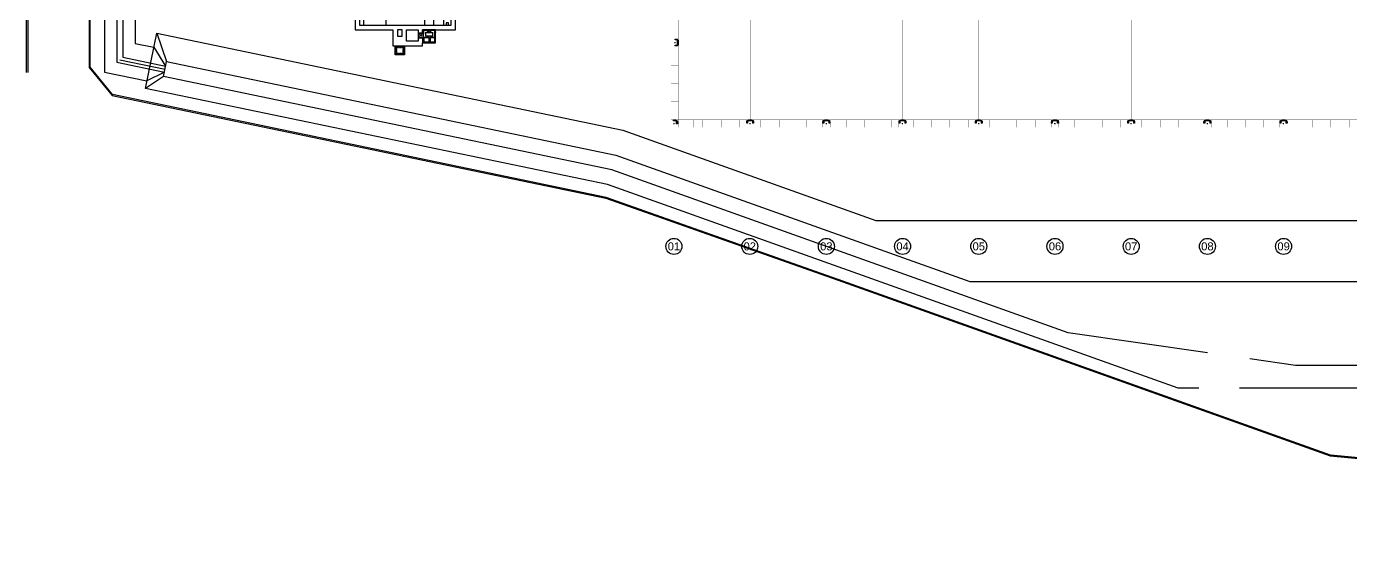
# Model space of a CAD drawing. Header units: millimetres. Extents: x 64 to 660, y 33 to 427.
# Drawn here: x 64.6 to 238.3, y 35.8 to 105.4 of the extents above; entities that cross this region are included whole.
import ezdxf
from ezdxf.enums import TextEntityAlignment as Align

# ---------------------------------------------------------------- set-up
doc = ezdxf.new("R2010")
doc.units = ezdxf.units.MM
for name, pattern in [('CONTIN', [0]), ('DASHDOT', [1, 0.5, -0.25, 0, -0.25]), ('HIDDEN', [0.375, 0.25, -0.125])]:
    doc.linetypes.add(name, pattern=pattern)
for name, color, linetype in [('A-CARP-DEFENSAS', 37, 'Continuous'), ('A-PAV-JUNTA-CONTRACCION-01', 7, 'Continuous'), ('A-PAV-JUNTA-CONTRACCION-02', 251, 'CONTIN'), ('A-PAV-JUNTA-DILATACION', 251, 'Continuous'), ('A-PAV-JUNTA-EXPANSION', 251, 'Continuous'), ('Contorno', 7, 'Continuous'), ('G-100-TEXTO-', 251, 'Continuous')]:
    doc.layers.add(name, color=color, linetype=linetype)
doc.styles.add('ARIAL', font='arial.ttf')

# ---------------------------------------------------------------- blocks, each defined once
blk = doc.blocks.new('*U45')
at = {"true_color": 0xf3e03b}
h = blk.add_hatch(color=53, dxfattribs=at)
h.dxf.hatch_style = 1
edge = h.paths.add_edge_path()
edge.add_line((0.35, 0.025), (0.35, 0.2))
edge.add_arc((0.2, 0.2), 0.15, 360, 450)
edge.add_line((0.2, 0.35), (-0.2, 0.35))
edge.add_arc((-0.2, 0.2), 0.15, 90, 180)
edge.add_line((-0.35, 0.2), (-0.35, 0.025))
edge.add_line((-0.35, 0.025), (-0.45, 0.025))
edge.add_line((-0.45, 0.025), (-0.45, 0.2))
edge.add_arc((-0.2, 0.2), 0.25, 90, 180, ccw=False)
edge.add_line((-0.2, 0.45), (0.2, 0.45))
edge.add_arc((0.2, 0.2), 0.25, 0, 90, ccw=False)
edge.add_line((0.45, 0.2), (0.45, 0.025))
edge.add_line((0.45, 0.025), (0.35, 0.025))
at = {"color": 253, "linetype": 'DASHDOT', "ltscale": 0.2}
for p, q in [((-0.05, 0), (0.05, 0)), ((0, -0.05), (0, 0.05))]:
    blk.add_line(p, q, dxfattribs=at)
blk.add_lwpolyline([(0.35, 0.025), (0.35, 0.2, 0.414214), (0.2, 0.35), (-0.2, 0.35, 0.414214), (-0.35, 0.2), (-0.35, 0.025), (-0.45, 0.025), (-0.45, 0.2, -0.414214), (-0.2, 0.45), (0.2, 0.45, -0.414214), (0.45, 0.2), (0.45, 0.025)], format="xyb", close=True)
blk.add_lwpolyline([(0.4, 0), (0.4, 0.2, 0.414214), (0.2, 0.4), (-0.2, 0.4, 0.414214), (-0.4, 0.2), (-0.4, 0)], format="xyb", dxfattribs=at)
at = {"color": 251, "linetype": 'HIDDEN', "ltscale": 0.1}
for centre in [(-0.4, 0.1), (0, 0.4), (0.4, 0.1)]:
    blk.add_circle(centre, 0.05, dxfattribs=at)
blk = doc.blocks.new('*U13')
at = {"true_color": 0xf3e03b}
h = blk.add_hatch(color=53, dxfattribs=at)
h.dxf.hatch_style = 1
edge = h.paths.add_edge_path()
edge.add_line((-0.35, -0.025), (-0.35, -0.2))
edge.add_arc((-0.2, -0.2), 0.15, 180, 270)
edge.add_line((-0.2, -0.35), (0.2, -0.35))
edge.add_arc((0.2, -0.2), 0.15, 270, 360)
edge.add_line((0.35, -0.2), (0.35, -0.025))
edge.add_line((0.35, -0.025), (0.45, -0.025))
edge.add_line((0.45, -0.025), (0.45, -0.2))
edge.add_arc((0.2, -0.2), 0.25, -90, 0, ccw=False)
edge.add_line((0.2, -0.45), (-0.2, -0.45))
edge.add_arc((-0.2, -0.2), 0.25, 180, 270, ccw=False)
edge.add_line((-0.45, -0.2), (-0.45, -0.025))
edge.add_line((-0.45, -0.025), (-0.35, -0.025))
at = {"color": 253, "linetype": 'DASHDOT', "ltscale": 0.2}
for p, q in [((0.05, 0), (-0.05, 0)), ((0, 0.05), (0, -0.05))]:
    blk.add_line(p, q, dxfattribs=at)
blk.add_lwpolyline([(-0.4, 0), (-0.4, -0.2, 0.414214), (-0.2, -0.4), (0.2, -0.4, 0.414214), (0.4, -0.2), (0.4, 0)], format="xyb", dxfattribs=at)
blk.add_lwpolyline([(-0.35, -0.025), (-0.35, -0.2, 0.414214), (-0.2, -0.35), (0.2, -0.35, 0.414214), (0.35, -0.2), (0.35, -0.025), (0.45, -0.025), (0.45, -0.2, -0.414214), (0.2, -0.45), (-0.2, -0.45, -0.414214), (-0.45, -0.2), (-0.45, -0.025)], format="xyb", close=True)
at = {"color": 251, "linetype": 'HIDDEN', "ltscale": 0.1}
for centre in [(-0.4, -0.1), (0, -0.4), (0.4, -0.1)]:
    blk.add_circle(centre, 0.05, dxfattribs=at)
blk = doc.blocks.new('*U47')
at = {"true_color": 0xf3e03b}
h = blk.add_hatch(color=53, dxfattribs=at)
h.dxf.hatch_style = 1
edge = h.paths.add_edge_path()
edge.add_line((0.35, -0.075), (0.35, 0.2))
edge.add_arc((0.2, 0.2), 0.15, 0, 90)
edge.add_line((0.2, 0.35), (-0.075, 0.35))
edge.add_line((-0.075, 0.35), (-0.075, 0.45))
edge.add_line((-0.075, 0.45), (0.2, 0.45))
edge.add_arc((0.2, 0.2), 0.25, 0, 90, ccw=False)
edge.add_line((0.45, 0.2), (0.45, -0.075))
edge.add_line((0.45, -0.075), (0.35, -0.075))
at = {"color": 253, "linetype": 'DASHDOT', "ltscale": 0.2}
for p, q in [((-0.05, 0), (0.05, 0)), ((0, 0.05), (0, -0.05))]:
    blk.add_line(p, q, dxfattribs=at)
blk.add_lwpolyline([(0.4, -0.1), (0.4, 0.2, 0.414214), (0.2, 0.4), (-0.1, 0.4)], format="xyb", dxfattribs=at)
blk.add_lwpolyline([(0.35, -0.075), (0.35, -0.075), (0.35, -0.075), (0.35, 0.2, 0.414214), (0.2, 0.35), (-0.075, 0.35), (-0.075, 0.45), (0.2, 0.45, -0.414214), (0.45, 0.2), (0.45, -0.075), (0.45, -0.075), (0.45, -0.075)], format="xyb", close=True)
at = {"color": 251, "linetype": 'HIDDEN', "ltscale": 0.1}
for centre in [(0, 0.4), (0.4, 0)]:
    blk.add_circle(centre, 0.05, dxfattribs=at)
blk = doc.blocks.new('numero-eje-100')
blk.add_circle((0, 0.35), 0.35)
at = {"color": 0, "style": 'ARIAL', "flags": 4}
blk.add_attdef('00', text='', height=0.35, dxfattribs=at).set_placement((0, 0.35), align=Align.MIDDLE_CENTER)
blk = doc.blocks.new('A$C25E1659C')
blk.add_line((0, 0), (2.980558, -3.670645))
blk = doc.blocks.new('BASE-PLANTA DE TRATAMIENTO-02')
at = {"color": 250, "ltscale": 7}
for p, q in [((-12.1, -0.6), (-12.1, -3.6)), ((-9.1, -3.6), (-9.1, -0.6)), ((-4.1, -0.6), (-4.1, -3.6)), ((-2.85, -3.6), (-2.85, -0.6)), ((-2.85, -1.2), (-1.6, -1.2)), ((-1.6, -0.6), (-1.6, -3.6)), ((-3.536784, -4.3), (-3.414707, -4.2)), ((-3.536784, -4.2), (-3.413216, -4.3)), ((-3.536784, -4.3), (-3.414707, -4.2)), ((-3.536784, -4.2), (-3.413216, -4.3)), ((-2.725, -4.475), (-2.625, -4.538)), ((-2.725, -4.538), (-2.625, -4.475)), ((-2.725, -4.475), (-2.625, -4.538)), ((-2.725, -4.538), (-2.625, -4.475))]:
    blk.add_line(p, q, dxfattribs=at)
at = {"color": 250}
for p, q in [((-4.325, -4.65), (-4.325, -4.2)), ((-4.225, -5.15), (-4.225, -4.75))]:
    blk.add_line(p, q, dxfattribs=at)
for points in [[(-4.325, -4.2), (0, -4.2), (0, 0), (-13.2, 0), (-13.2, -4.2), (-8.225, -4.2), (-8.225, -6.3), (-4.325, -6.3), (-4.325, -5.9)], [(-4.325, -4.65), (-4.925, -4.65), (-4.925, -5.25), (-4.325, -5.25)], [(-4.225, -4.75), (-4.825, -4.75), (-4.825, -5.15), (-4.225, -5.15)], [(-4.325, -5.25), (-4.325, -5.9), (-2.625, -5.9), (-2.625, -4.2), (-4.325, -4.2), (-4.325, -4.65)], [(-4.225, -5.15), (-4.225, -5.8), (-2.725, -5.8), (-2.725, -4.3), (-4.225, -4.3), (-4.225, -4.75)], [(-7.625, -7.5), (-7.925, -7.5), (-7.925, -6.3), (-6.725, -6.3), (-6.725, -7.5), (-7.625, -7.5)]]:
    blk.add_lwpolyline(points, dxfattribs=at)
for points in [[(-12.05, 0), (-12.05, -0.6), (-12.65, -0.6), (-12.65, 0)], [(-10.3, 0), (-10.3, -0.6), (-10.9, -0.6), (-10.9, 0)], [(-6.3, 0), (-6.3, -0.6), (-6.9, -0.6), (-6.9, 0)], [(-3.175, 0), (-3.175, -0.6), (-3.775, -0.6), (-3.775, 0)], [(-1.925, 0), (-1.925, -0.6), (-2.525, -0.6), (-2.525, 0)], [(-7.025, -5.05), (-7.025, -4.2), (-7.625, -4.2), (-7.625, -5.05), (-7.025, -5.05)], [(-4.925, -5.7), (-6.425, -5.7), (-6.425, -4.2), (-4.925, -4.2)], [(-3.525, -5.8), (-4.125, -5.8), (-4.125, -5.2), (-3.525, -5.2)], [(-3.9, -4.54174), (-3.05, -4.54174), (-3.05, -5.04174), (-3.9, -5.04174)], [(-2.725, -5.8), (-3.275, -5.8), (-3.275, -5.2), (-2.725, -5.2)], [(-6.875, -6.45), (-6.875, -7.35), (-7.775, -7.35), (-7.775, -6.45)]]:
    blk.add_lwpolyline(points, close=True, dxfattribs=at)
at = {"color": 250, "ltscale": 7}
for points in [[(-1.500539, 0), (-1.500539, 0.53724), (-0.688726, 0.53724), (-0.688726, 0)], [(-12.1, -0.05), (-12.1, -0.55), (-12.6, -0.55), (-12.6, -0.05)], [(-12.6, -3.6), (-0.6, -3.6), (-0.6, -0.6), (-12.6, -0.6)], [(-12.15, -0.1), (-12.15, -0.5), (-12.55, -0.5), (-12.55, -0.1)], [(-10.35, -0.05), (-10.35, -0.55), (-10.85, -0.55), (-10.85, -0.05)], [(-10.4, -0.1), (-10.4, -0.5), (-10.8, -0.5), (-10.8, -0.1)], [(-6.35, -0.05), (-6.35, -0.55), (-6.85, -0.55), (-6.85, -0.05)], [(-6.4, -0.1), (-6.4, -0.5), (-6.8, -0.5), (-6.8, -0.1)], [(-3.225, -0.05), (-3.225, -0.55), (-3.725, -0.55), (-3.725, -0.05)], [(-3.275, -0.1), (-3.275, -0.5), (-3.675, -0.5), (-3.675, -0.1)], [(-1.975, -0.05), (-1.975, -0.55), (-2.475, -0.55), (-2.475, -0.05)], [(-2.025, -0.1), (-2.025, -0.5), (-2.425, -0.5), (-2.425, -0.1)], [(-0.944632, -3.6), (-0.944632, -3.3), (-1.244632, -3.3), (-1.244632, -3.6)], [(-3.536784, -4.2), (-3.413216, -4.2), (-3.413216, -4.3), (-3.536784, -4.3)], [(-3.536784, -4.2), (-3.413216, -4.2), (-3.413216, -4.3), (-3.536784, -4.3)], [(-2.625, -4.538), (-2.725, -4.538), (-2.725, -4.475), (-2.625, -4.475)], [(-2.625, -4.538), (-2.725, -4.538), (-2.725, -4.475), (-2.625, -4.475)]]:
    blk.add_lwpolyline(points, close=True, dxfattribs=at)
at = {"color": 250, "linetype": 'HIDDEN', "ltscale": 0.5}
for points in [[(-3.5, -5.825), (-4.15, -5.825), (-4.15, -5.175), (-3.5, -5.175)], [(-3.925, -4.51674), (-3.025, -4.51674), (-3.025, -5.06674), (-3.925, -5.06674)], [(-2.7, -5.825), (-3.3, -5.825), (-3.3, -5.175), (-2.7, -5.175)], [(-6.925, -6.5), (-6.925, -7.3), (-7.725, -7.3), (-7.725, -6.5)]]:
    blk.add_lwpolyline(points, close=True, dxfattribs=at)
at = {"color": 250, "ltscale": 7}
for centre, radius in [((-4.525, -4.95), 0.057), ((-3.625, -4.436), 0.045), ((-3.324748, -4.436), 0.045)]:
    blk.add_circle(centre, radius, dxfattribs=at)

msp = doc.modelspace()

# ---------------------------------------------------------------- linework, layer by layer
for p, q in [((81.671, 104.565), (82.936, 100.828)), ((81.284, 102.704), (82.814, 100.241)), ((82.65, 99.458), (80.366, 98.299)), ((82.528, 98.87), (80.162, 97.32))]:
    msp.add_line(p, q)
for points in [[(76.348, 194.844), (76.395, 100.76), (82.65, 99.458)], [(77.752, 194.794), (79.234, 194.794), (79.688, 193.75), (79.871, 193.83), (80.237, 193.494), (78.749, 191.611), (78.436, 191.859), (78.794, 103.223), (81.284, 102.704)], [(74.748, 194.358), (74.796, 99.459), (80.366, 98.299)], [(77.752, 192.4), (77.15, 190.232), (77.195, 101.411), (82.814, 100.241)], [(218.372, 57.994), (215.686, 57.994), (140.807, 84.693), (80.162, 97.32), (81.671, 104.565), (142.813, 91.833), (176.018, 79.994), (611.111, 79.994), (611.111, 56.513), (550.112, 56.513), (521.735, 52.022), (423.414, 55.995), (302.458, 56.995), (247.474, 57.994), (223.716, 57.994)]]:
    msp.add_lwpolyline(points)
at = {"flags": 128}
msp.add_lwpolyline([(219.537, 62.65), (201.227, 65.273), (201.227, 65.273), (141.349, 86.623), (82.528, 98.87), (82.936, 100.828), (141.891, 88.552), (188.331, 71.994), (225.511, 71.994), (601.111, 71.994), (601.111, 66.513), (549.326, 66.513), (514.452, 60.994), (231.093, 60.994), (225.092, 61.854)], dxfattribs=at)
at = {"layer": 'A-PAV-JUNTA-CONTRACCION-01', "const_width": 0.02}
for points in [[(159.513, 218.101), (159.513, 93.201)], [(179.513, 218.101), (179.513, 93.201)], [(199.513, 218.101), (199.513, 93.201)], [(219.513, 218.101), (219.513, 93.201)]]:
    msp.add_lwpolyline(points, dxfattribs=at)
at = {"layer": 'A-PAV-JUNTA-CONTRACCION-02', "const_width": 0.02}
for points in [[(150.113, 105.101), (149.113, 105.101)], [(150.113, 101.561), (149.113, 101.561)], [(150.113, 100.361), (149.113, 100.361)], [(150.113, 99.161), (149.113, 99.161)], [(150.113, 97.961), (149.113, 97.961)], [(150.113, 96.761), (149.113, 96.761)], [(150.113, 95.561), (149.113, 95.561)], [(150.113, 94.361), (149.113, 94.361)], [(150.913, 93.201), (150.913, 92.201)], [(152.113, 93.201), (152.113, 92.201)], [(153.313, 93.201), (153.313, 92.201)], [(154.513, 93.201), (154.513, 92.201)], [(155.713, 93.201), (155.713, 92.201)], [(156.913, 93.201), (156.913, 92.201)], [(158.113, 93.201), (158.113, 92.201)], [(160.913, 93.201), (160.913, 92.201)], [(162.113, 93.201), (162.113, 92.201)], [(163.313, 93.201), (163.313, 92.201)], [(164.513, 93.201), (164.513, 92.201)], [(165.713, 93.201), (165.713, 92.201)], [(166.913, 93.201), (166.913, 92.201)], [(168.113, 93.201), (168.113, 92.201)], [(170.913, 93.201), (170.913, 92.201)], [(172.113, 93.201), (172.113, 92.201)], [(173.313, 93.201), (173.313, 92.201)], [(174.513, 93.201), (174.513, 92.201)], [(175.713, 93.201), (175.713, 92.201)], [(176.913, 93.201), (176.913, 92.201)], [(178.113, 93.201), (178.113, 92.201)], [(180.913, 93.201), (180.913, 92.201)], [(182.113, 93.201), (182.113, 92.201)], [(183.313, 93.201), (183.313, 92.201)], [(184.513, 93.201), (184.513, 92.201)], [(185.713, 93.201), (185.713, 92.201)], [(186.913, 93.201), (186.913, 92.201)], [(188.113, 93.201), (188.113, 92.201)], [(190.913, 93.201), (190.913, 92.201)], [(192.113, 93.201), (192.113, 92.201)], [(193.313, 93.201), (193.313, 92.201)], [(194.513, 93.201), (194.513, 92.201)], [(195.713, 93.201), (195.713, 92.201)], [(196.913, 93.201), (196.913, 92.201)], [(198.113, 93.201), (198.113, 92.201)], [(200.913, 93.201), (200.913, 92.201)], [(202.113, 93.201), (202.113, 92.201)], [(203.313, 93.201), (203.313, 92.201)], [(204.513, 93.201), (204.513, 92.201)], [(205.713, 93.201), (205.713, 92.201)], [(206.913, 93.201), (206.913, 92.201)], [(208.113, 93.201), (208.113, 92.201)], [(210.913, 93.201), (210.913, 92.201)], [(212.113, 93.201), (212.113, 92.201)], [(213.313, 93.201), (213.313, 92.201)], [(214.513, 93.201), (214.513, 92.201)], [(215.713, 93.201), (215.713, 92.201)], [(216.913, 93.201), (216.913, 92.201)], [(218.113, 93.201), (218.113, 92.201)], [(220.913, 93.201), (220.913, 92.201)], [(222.113, 93.201), (222.113, 92.201)], [(223.313, 93.201), (223.313, 92.201)], [(224.513, 93.201), (224.513, 92.201)], [(225.713, 93.201), (225.713, 92.201)], [(226.913, 93.201), (226.913, 92.201)], [(228.113, 93.201), (228.113, 92.201)], [(230.913, 93.201), (230.913, 92.201)], [(232.113, 93.201), (232.113, 92.201)], [(233.313, 93.201), (233.313, 92.201)], [(234.513, 93.201), (234.513, 92.201)], [(235.713, 93.201), (235.713, 92.201)], [(236.913, 93.201), (236.913, 92.201)], [(238.113, 93.201), (238.113, 92.201)]]:
    msp.add_lwpolyline(points, dxfattribs=at)
at = {"layer": 'A-PAV-JUNTA-DILATACION', "const_width": 0.02}
for points in [[(438.913, 218.101), (438.913, 93.201), (150.113, 93.201), (150.113, 218.101)], [(169.513, 218.101), (169.513, 93.201)], [(189.513, 218.101), (189.513, 93.201)], [(209.513, 218.101), (209.513, 93.201)], [(229.513, 218.101), (229.513, 93.201)]]:
    msp.add_lwpolyline(points, dxfattribs=at)
at = {"layer": 'A-PAV-JUNTA-EXPANSION', "const_width": 0.02}
for points in [[(149.123, 92.211), (439.903, 92.211), (439.903, 221.791), (149.123, 221.791)], [(149.123, 102.831), (150.113, 102.831), (150.113, 103.831), (149.123, 103.831)], [(149.123, 92.211), (150.113, 92.211), (150.113, 93.201), (149.123, 93.201)], [(160.013, 93.201), (159.013, 93.201), (159.013, 92.211), (160.013, 92.211)], [(170.013, 93.201), (169.013, 93.201), (169.013, 92.211), (170.013, 92.211)], [(180.013, 93.201), (179.013, 93.201), (179.013, 92.211), (180.013, 92.211)], [(190.013, 93.201), (189.013, 93.201), (189.013, 92.211), (190.013, 92.211)], [(200.013, 93.201), (199.013, 93.201), (199.013, 92.211), (200.013, 92.211)], [(210.013, 93.201), (209.013, 93.201), (209.013, 92.211), (210.013, 92.211)], [(210.013, 93.201), (209.013, 93.201), (209.013, 92.211), (210.013, 92.211)], [(220.013, 93.201), (219.013, 93.201), (219.013, 92.211), (220.013, 92.211)], [(230.013, 93.201), (229.013, 93.201), (229.013, 92.211), (230.013, 92.211)]]:
    msp.add_lwpolyline(points, close=True, dxfattribs=at)
at = {"layer": 'Contorno'}
for p, q in [((72.75, 194.265), (72.798, 100.076)), ((72.898, 100.111), (72.85, 194.224)), ((64.561, 99.387), (64.552, 190.498)), ((64.702, 190.498), (64.711, 99.387)), ((72.798, 100.076), (75.779, 96.405)), ((75.834, 96.496), (72.898, 100.111)), ((75.779, 96.405), (140.578, 82.913)), ((140.605, 83.009), (75.834, 96.496)), ((140.578, 82.913), (171.653, 71.935)), ((171.686, 72.029), (140.605, 83.009)), ((171.653, 71.935), (235.627, 49.125)), ((235.649, 49.223), (171.686, 72.029)), ((235.627, 49.125), (379.211, 35.796)), ((379.218, 35.895), (235.649, 49.223))]:
    msp.add_line(p, q, dxfattribs=at)
at = {"layer": 'Contorno', "linetype": 'HIDDEN', "ltscale": 10, "extrusion": (-3.33514e-06, 9.20456e-07, 1)}
msp.add_line((64.561, 99.387, 0), (64.552, 190.498, 0), dxfattribs=at)
at = {"layer": 'Contorno', "color": 252, "linetype": 'ByBlock'}
msp.add_line((76.795, 101.085), (82.732, 99.849), dxfattribs=at)
at = {"layer": 'Contorno', "extrusion": (-3.33514e-06, 9.20456e-07, 1)}
msp.add_line((72.798, 100.076, 0), (75.779, 96.405, 0), dxfattribs=at)

# ---------------------------------------------------------------- block references
at = {"layer": 'A-CARP-DEFENSAS', "rotation": 90}
msp.add_blockref('*U13', (149.638, 103.331), dxfattribs=at)
at = {"layer": 'A-CARP-DEFENSAS'}
for name, p in [('*U47', (149.513, 92.726)), ('*U45', (159.513, 92.726)), ('*U45', (169.513, 92.726)), ('*U45', (179.513, 92.726)), ('*U45', (189.513, 92.726)), ('*U45', (199.513, 92.726)), ('*U45', (209.513, 92.726)), ('*U45', (219.513, 92.726)), ('*U45', (229.513, 92.726))]:
    msp.add_blockref(name, p, dxfattribs=at)
at = {"layer": 'Contorno', "color": 252, "linetype": 'ByBlock', "extrusion": (-3.33514e-06, 9.20456e-07, 1)}
msp.add_blockref('A$C25E1659C', (72.798, 100.076, 0), dxfattribs=at)
at = {"layer": 'Contorno'}
msp.add_blockref('BASE-PLANTA DE TRATAMIENTO-02', (120.863, 109.201), dxfattribs=at)
at = {"layer": 'G-100-TEXTO-'}
ref = msp.add_blockref('numero-eje-100', (149.513, 75.551), dxfattribs=dict(at, xscale=3, yscale=3, zscale=3))
ref.add_attrib('00', '01', dxfattribs={"layer": '0', "color": 0, "height": 1.05, "style": 'ARIAL'}).set_placement((149.513, 76.601), align=Align.MIDDLE_CENTER)
ref = msp.add_blockref('numero-eje-100', (159.463, 75.551), dxfattribs=dict(at, xscale=3, yscale=3, zscale=3))
ref.add_attrib('00', '02', dxfattribs={"layer": '0', "color": 0, "height": 1.05, "style": 'ARIAL'}).set_placement((159.463, 76.601), align=Align.MIDDLE_CENTER)
ref = msp.add_blockref('numero-eje-100', (169.513, 75.551), dxfattribs=dict(at, xscale=3, yscale=3, zscale=3))
ref.add_attrib('00', '03', dxfattribs={"layer": '0', "color": 0, "height": 1.05, "style": 'ARIAL'}).set_placement((169.513, 76.601), align=Align.MIDDLE_CENTER)
ref = msp.add_blockref('numero-eje-100', (179.513, 75.551), dxfattribs=dict(at, xscale=3, yscale=3, zscale=3))
ref.add_attrib('00', '04', dxfattribs={"layer": '0', "color": 0, "height": 1.05, "style": 'ARIAL'}).set_placement((179.513, 76.601), align=Align.MIDDLE_CENTER)
ref = msp.add_blockref('numero-eje-100', (189.513, 75.551), dxfattribs=dict(at, xscale=3, yscale=3, zscale=3))
ref.add_attrib('00', '05', dxfattribs={"layer": '0', "color": 0, "height": 1.05, "style": 'ARIAL'}).set_placement((189.513, 76.601), align=Align.MIDDLE_CENTER)
ref = msp.add_blockref('numero-eje-100', (199.513, 75.551), dxfattribs=dict(at, xscale=3, yscale=3, zscale=3))
ref.add_attrib('00', '06', dxfattribs={"layer": '0', "color": 0, "height": 1.05, "style": 'ARIAL'}).set_placement((199.513, 76.601), align=Align.MIDDLE_CENTER)
ref = msp.add_blockref('numero-eje-100', (209.513, 75.551), dxfattribs=dict(at, xscale=3, yscale=3, zscale=3))
ref.add_attrib('00', '07', dxfattribs={"layer": '0', "color": 0, "height": 1.05, "style": 'ARIAL'}).set_placement((209.513, 76.601), align=Align.MIDDLE_CENTER)
ref = msp.add_blockref('numero-eje-100', (219.513, 75.551), dxfattribs=dict(at, xscale=3, yscale=3, zscale=3))
ref.add_attrib('00', '08', dxfattribs={"layer": '0', "color": 0, "height": 1.05, "style": 'ARIAL'}).set_placement((219.513, 76.601), align=Align.MIDDLE_CENTER)
ref = msp.add_blockref('numero-eje-100', (229.513, 75.551), dxfattribs=dict(at, xscale=3, yscale=3, zscale=3))
ref.add_attrib('00', '09', dxfattribs={"layer": '0', "color": 0, "height": 1.05, "style": 'ARIAL'}).set_placement((229.513, 76.601), align=Align.MIDDLE_CENTER)

doc.saveas('drawing.dxf')
